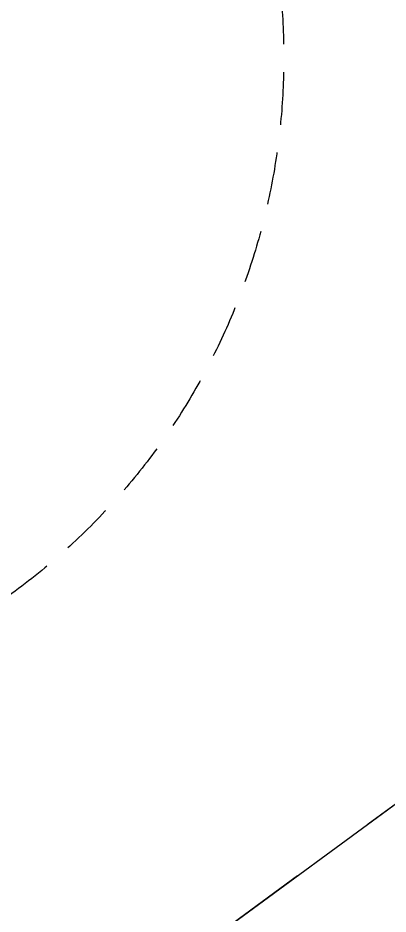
# Model space of a CAD drawing. Header units: millimetres. Extents: x 75184266 to 76346726, y -35077925 to -33679385.
# Drawn here: x 75337819 to 75338346, y -34535030 to -34533752 of the extents above; entities that cross this region are included whole.
import ezdxf

# ---------------------------------------------------------------- set-up
doc = ezdxf.new("R2010")
doc.units = ezdxf.units.MM
doc.header["$LTSCALE"] = 50
doc.header["$MEASUREMENT"] = 0
for name, pattern in [('CENTER', [2, 1.25, -0.25, 0.25, -0.25]), ('XR-지하3층$0$H', [1.3, 0.8, -0.5]), ('XR-지하3층$0$XR-지하3층$0$51A1코아(1층)-1$0$HID', [2.3, 1.5, -0.8])]:
    doc.linetypes.add(name, pattern=pattern)
doc.layers.add('CEN', color=1, linetype='CENTER')
doc.layers.add('XR-지하3층$0$XR-지하3층$0$AA-DWXM-DOOR', color=4, linetype='CONTINUOUS')
doc.layers.add('건축', color=8, linetype='CONTINUOUS', plot=False)

# ---------------------------------------------------------------- blocks, each defined once
blk = doc.blocks.new('XR-지하3층$0$XR-지하3층$0$dsfdf')
at = {"layer": 'XR-지하3층$0$XR-지하3층$0$AA-DWXM-DOOR', "color": 8, "linetype": 'XR-지하3층$0$XR-지하3층$0$51A1코아(1층)-1$0$HID'}
blk.add_arc((1918.4, 598.6), 944.7, 219.0666, 308.4325, dxfattribs=at)

msp = doc.modelspace()

# ---------------------------------------------------------------- linework, layer by layer
at = {"layer": 'CEN', "ltscale": 10, "elevation": 0}
msp.add_lwpolyline([(75335092.8, -34537266.8), (75342733.1, -34531661.6)], dxfattribs=at)
at = {"layer": '건축', "linetype": 'XR-지하3층$0$H', "ltscale": 50, "elevation": 0}
msp.add_lwpolyline([(75339443.1, -34545909.5), (75335660.7, -34539019.4), (75334499.2, -34539657.1), (75333505.5, -34537846.9), (75333580.8, -34537805.6), (75336849.3, -34535407.6), (75337121.4, -34535778.5), (75342112.3, -34532117), (75342408.1, -34532520.1), (75346987.8, -34529160.3), (75346839.9, -34528958.7), (75348629.9, -34527645.5)], dxfattribs=at)

# ---------------------------------------------------------------- block references
at = {"layer": '건축', "xscale": -1, "rotation": 72.73717914270141}
msp.add_blockref('XR-지하3층$0$XR-지하3층$0$dsfdf', (75338393.6, -34532155.6, 0), dxfattribs=at)

doc.saveas('drawing.dxf')
